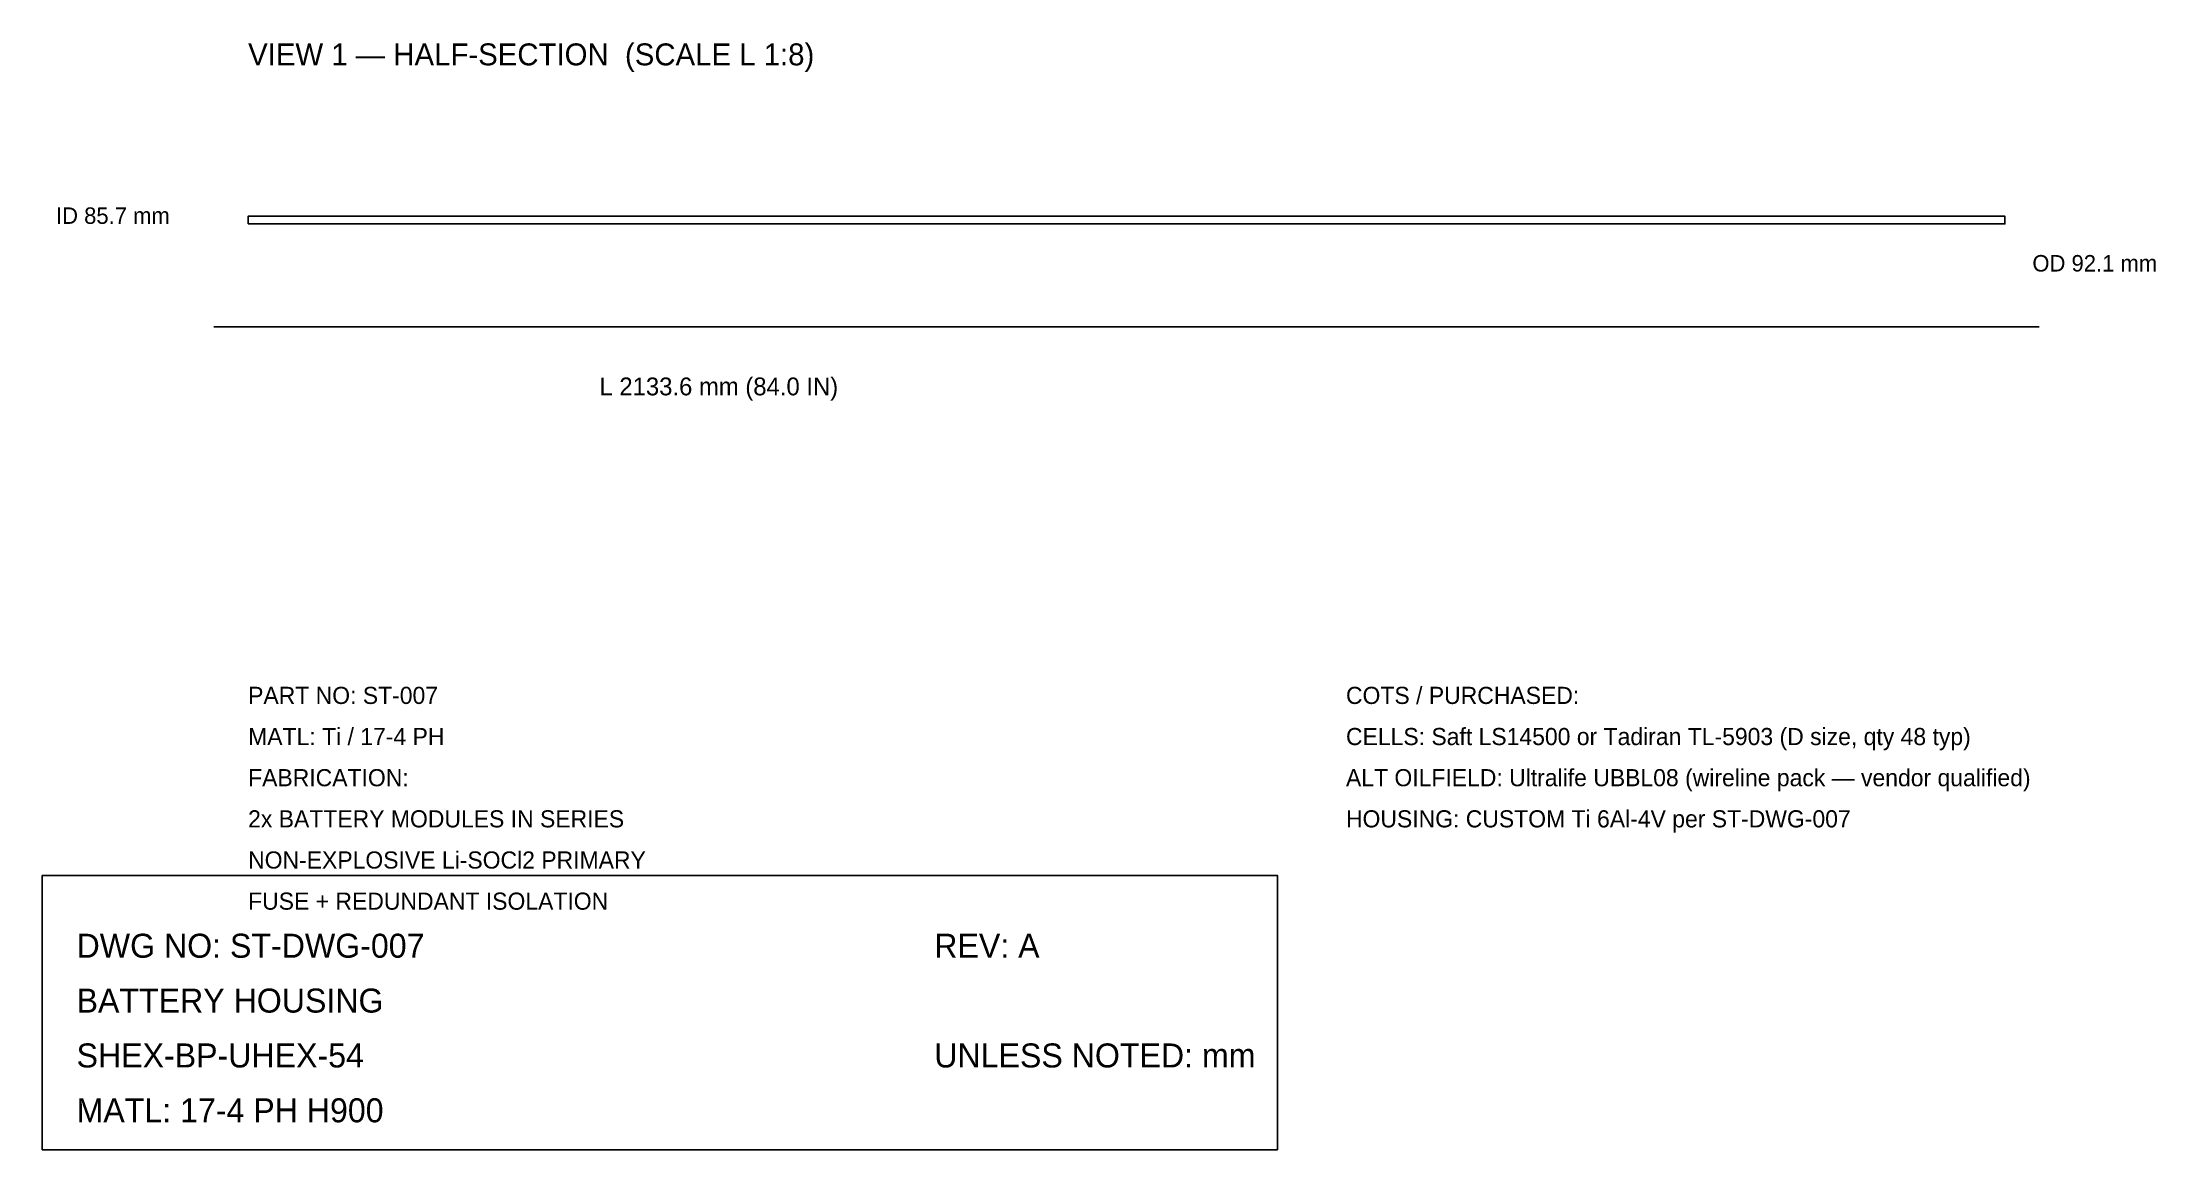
# Model space of a CAD drawing. Header units: millimetres. Extents: x 10 to 318, y 10 to 171.
import ezdxf

# ---------------------------------------------------------------- set-up
doc = ezdxf.new("R2010")
doc.units = ezdxf.units.MM
for name, color, linetype in [('CENTER', 1, 'Continuous'), ('DIM', 3, 'Continuous'), ('OUTLINE', 7, 'Continuous'), ('TEXT', 2, 'Continuous')]:
    doc.layers.add(name, color=color, linetype=linetype)

msp = doc.modelspace()

# ---------------------------------------------------------------- linework, layer by layer
at = {"layer": 'CENTER'}
msp.add_line((35, 130), (301.032, 130), dxfattribs=at)
at = {"layer": 'OUTLINE'}
for points in [[(40, 145.001875), (296.032, 145.001875), (296.032, 146.113125), (40, 146.113125), (40, 145.001875)], [(10, 10), (190, 10), (190, 50), (10, 50), (10, 10)]]:
    msp.add_lwpolyline(points, dxfattribs=at)

# ---------------------------------------------------------------- texts
at = {"layer": 'DIM'}
for s, height, p in [('ID 85.7 mm', 2.4, (12, 145.001875)), ('OD 92.1 mm', 2.4, (300.032, 138.056562)), ('L 2133.6 mm (84.0 IN)', 2.6, (91.2064, 120))]:
    msp.add_text(s, height=height, dxfattribs=at).set_placement(p)
at = {"layer": 'TEXT'}
for s, height, p in [('VIEW 1 — HALF-SECTION  (SCALE L 1:8)', 3.2, (40, 168.113125)), ('PART NO: ST-007', 2.5, (40, 75)), ('COTS / PURCHASED:', 2.5, (200, 75)), ('MATL: Ti / 17-4 PH', 2.5, (40, 69)), ('CELLS: Saft LS14500 or Tadiran TL-5903 (D size, qty 48 typ)', 2.5, (200, 69)), ('FABRICATION:', 2.5, (40, 63)), ('ALT OILFIELD: Ultralife UBBL08 (wireline pack — vendor qualified)', 2.5, (200, 63)), ('2x BATTERY MODULES IN SERIES', 2.5, (40, 57)), ('HOUSING: CUSTOM Ti 6Al-4V per ST-DWG-007', 2.5, (200, 57)), ('NON-EXPLOSIVE Li-SOCl2 PRIMARY', 2.5, (40, 51)), ('FUSE + REDUNDANT ISOLATION', 2.5, (40, 45)), ('DWG NO: ST-DWG-007', 3.5, (15, 38)), ('REV: A', 3.5, (140, 38)), ('BATTERY HOUSING', 3.5, (15, 30)), ('SHEX-BP-UHEX-54', 3.5, (15, 22)), ('UNLESS NOTED: mm', 3.5, (140, 22)), ('MATL: 17-4 PH H900', 3.5, (15, 14))]:
    msp.add_text(s, height=height, dxfattribs=at).set_placement(p)

doc.saveas('drawing.dxf')
